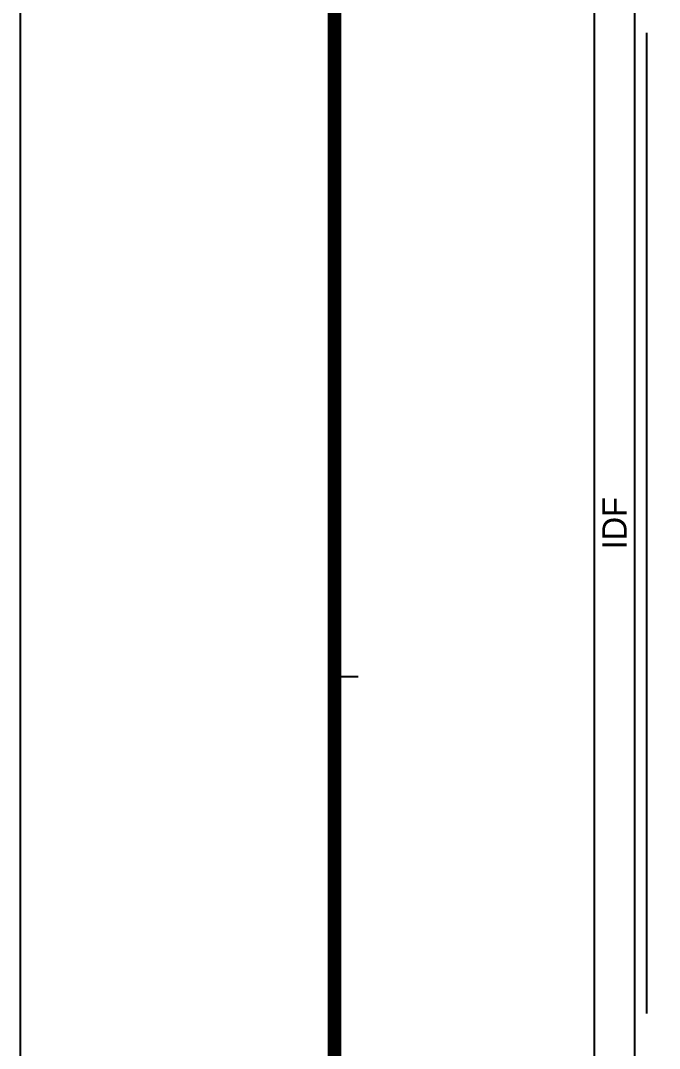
# Model space of a CAD drawing. Header units: millimetres. Extents: x 0 to 84100, y 0 to 29700.
# Drawn here: x 0 to 4733, y 12096 to 19709 of the extents above; entities that cross this region are included whole.
import ezdxf
from ezdxf.enums import TextEntityAlignment as Align

# ---------------------------------------------------------------- set-up
doc = ezdxf.new("R2010")
doc.units = ezdxf.units.MM
doc.header["$LTSCALE"] = 1000
for name, color, linetype in [('KEC-TEXT', 6, 'Continuous'), ('S', 4, 'Continuous'), ('SHT', 5, 'Continuous')]:
    doc.layers.add(name, color=color, linetype=linetype)
doc.styles.add('나눔고딕', font='')
doc.styles.get('나눔고딕').set_extended_font_data('나눔고딕')

# ---------------------------------------------------------------- blocks, each defined once
blk = doc.blocks.new('XR-FORM-ET', base_point=(461, 408))
at = {"layer": 'SHT', "color": 171}
blk.add_line((9300, 59400), (10000, 59400), dxfattribs=at)
at = {"layer": 'SHT'}
blk.add_lwpolyline([(0, 118800), (168200, 118800), (168200, 0), (0, 0)], close=True, dxfattribs=at)
at = {"layer": 'SHT', "const_width": 400}
blk.add_lwpolyline([(9300, 114600), (163900, 114600), (163900, 4200), (9300, 4200)], close=True, dxfattribs=at)

msp = doc.modelspace()

# ---------------------------------------------------------------- linework, layer by layer
at = {"layer": 'KEC-TEXT', "color": 6}
msp.add_line((4639.2, 12354.4), (4639.2, 19618.4), dxfattribs=at)
msp.add_lwpolyline([(4549.2, 20098.4), (4249.2, 20098.4), (4249.2, 11874.4), (4549.2, 11874.4)], close=True, dxfattribs=at)

# ---------------------------------------------------------------- block references
at = {"layer": 'S', "xscale": 0.25, "yscale": 0.25, "zscale": 0.25}
msp.add_blockref('XR-FORM-ET', (115.3, 102.1), dxfattribs=at)

# ---------------------------------------------------------------- texts
at = {"layer": 'KEC-TEXT', "color": 6, "style": '나눔고딕'}
msp.add_text('IDF', height=180, rotation=90, dxfattribs=at).set_placement((4399.2, 15986.4), align=Align.MIDDLE_CENTER)

doc.saveas('drawing.dxf')
